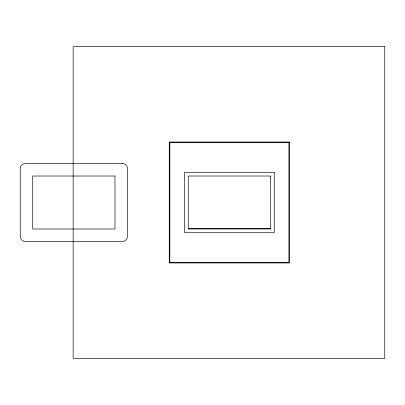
<?xml version="1.0" encoding="UTF-8"?>
<svg xmlns="http://www.w3.org/2000/svg" width="405" height="405" viewBox="0 0 405 405"><rect width="100%" height="100%" fill="white"/><g stroke="black" fill="none" stroke-linecap="round" stroke-linejoin="round"><path stroke-width="0.61" d="M188.259 228.501L270.51 228.501M384.75 46.696L73.143 46.696L73.143 358.303L384.75 358.303L384.75 46.696M289.514 142.049L169.234 142.049L169.234 262.951L289.514 262.951L289.514 142.049M288.892 142.671L169.857 142.671L169.857 262.329L288.892 262.329L288.892 142.671M122.457 163.549L25.237 163.549A4.987 4.987 0 0 0 20.25 168.536L20.25 236.469A4.987 4.987 0 0 0 25.237 241.451L122.457 241.451A4.987 4.987 0 0 0 127.443 236.469L127.443 168.536A4.987 4.987 0 0 0 122.457 163.549M274.246 172.277L184.503 172.277L184.503 232.728L274.246 232.728L274.246 172.277M114.98 176.018L32.714 176.018L32.714 228.987L114.98 228.987L114.98 176.018M270.51 176.018L188.244 176.018L188.244 228.987L270.51 228.987L270.51 176.018"/></g></svg>
